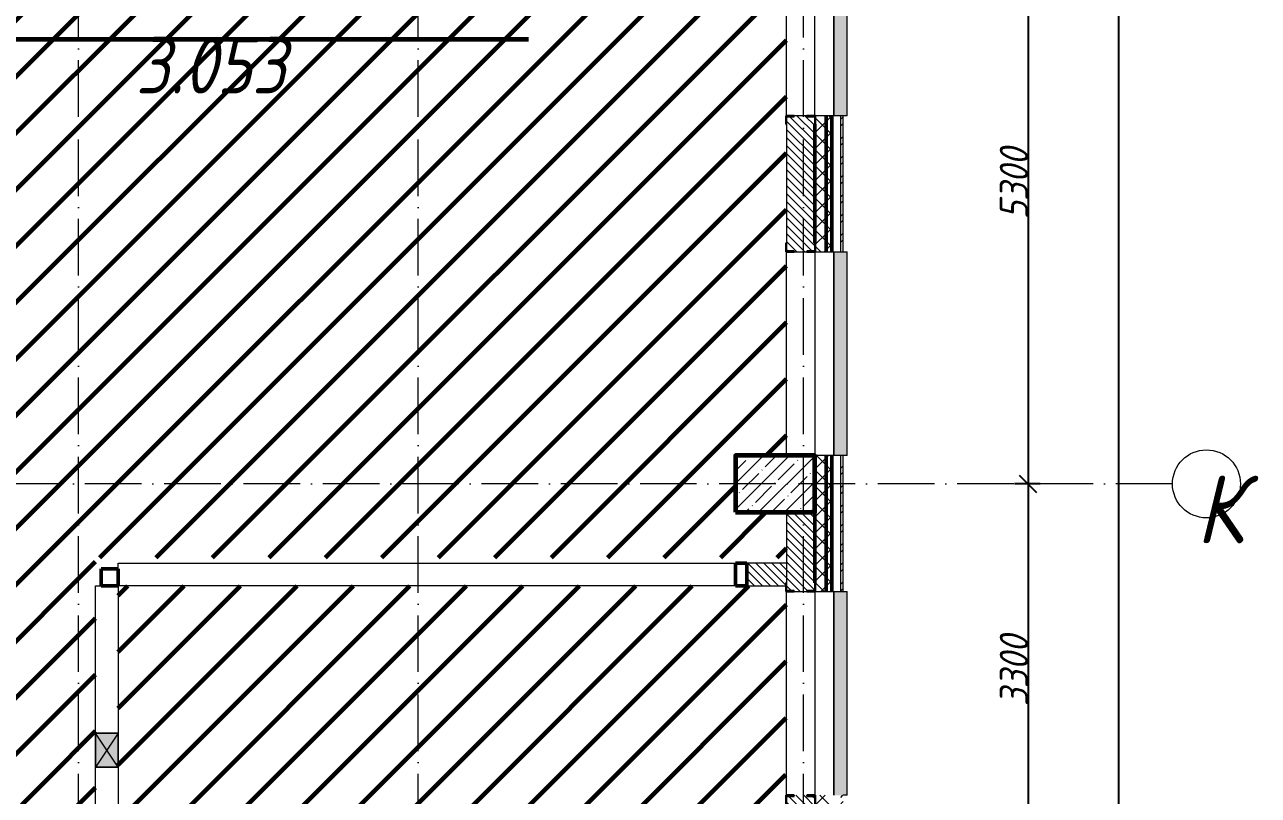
# Model space of a CAD drawing. Header units: millimetres. Extents: x -606178 to 312196, y -19338 to 632709.
# Drawn here: x -124140 to -113249, y 466525 to 473330 of the extents above; entities that cross this region are included whole.
import ezdxf

# ---------------------------------------------------------------- set-up
doc = ezdxf.new("R2010")
doc.units = ezdxf.units.MM
doc.linetypes.add('50_200_ШТРИХ_1Т_ш5_п1_п1_', pattern=[700, 500, -100, 0, -100])
for name, color, linetype, lineweight in [('6.4.1) Окр пт с инж. ПТ2.16', 3, 'Continuous', 60), ('6.4.2) Окр пт с инж. ПТ2.1', 22, 'Continuous', 60), ('6.4.5) Окр пт с инж. ПТ1.1', 230, 'Continuous', 60), ('A-____-____-DIMS', 7, 'Continuous', 9), ('A-DETL-GENF-OTLN', 7, 'Continuous', 9), ('A-GENM-____-MCUT', 7, 'Continuous', 25), ('A-GENM-____-OTLN-1', 7, 'Continuous', 25), ('A-GLAZ-____-OTLN', 7, 'Continuous', 9), ('A-WALL-____-MCUT-2', 7, 'Continuous', 50), ('A-WALL-____-MCUT-3', 7, 'Continuous', 9), ('A-WALL-____-OTLN', 7, 'Continuous', 9), ('A-WALL-____-PATT-1', 7, 'Continuous', 9), ('A-WALL-FNSH-MCUT-1', 7, 'Continuous', 9), ('I-WALL-____-OTLN', 7, 'Continuous', 9), ('S-COLS-____-MCUT', 7, 'Continuous', 50), ('S-COLS-____-OTLN', 7, 'Continuous', 9), ('S-GRID-____-IDEN', 7, 'Continuous', 9), ('S-GRID-____-OTLN-1', 7, '50_200_ШТРИХ_1Т_ш5_п1_п1_', 9), ('Марки помещений', 7, 'Continuous', 9)]:
    doc.layers.add(name, color=color, linetype=linetype, lineweight=lineweight)
doc.layers.add('A-GLAZ-____-OTLN-1', color=7, linetype='Continuous', lineweight=9, true_color=0xc0c0c0)
doc.styles.add('ISOCPEUR_I', font='isocpeui.ttf', dxfattribs={"width": 0.9, "height": 2.5})
doc.styles.add('ISOCPEUR_I_2', font='isocpeui.ttf', dxfattribs={"width": 0.85, "height": 2.3})
doc.styles.add('ISOCPEUR_I_9', font='isocpeui.ttf', dxfattribs={"width": 0.9, "height": 250})
doc.dimstyles.new('ISO-2_5_0_9К_БОЛЬШОЙ_ОСИ', dxfattribs={"dimscale": 304.8, "dimtxt": 248.995294, "dimasz": 0.492126, "dimexe": 0.393701, "dimexo": 0, "dimgap": 0, "dimtad": 1, "dimdec": 0, "dimzin": 0, "dimdsep": 46, "dimtxsty": 'ISOCPEUR_I_9', "dimblk1": 'OBLIQUE', "dimblk2": 'OBLIQUE', "dimsah": 1, "dimcen": 0.09, "dimdle": 0.393701, "dimazin": 0, "dimtfac": 1, "dimtdec": 4, "dimtix": 1, "dimtmove": 0, "dimatfit": 3, "dimfxl": 1, "dimtvp": 1, "dimtolj": 1, "dimtzin": 0, "dimarcsym": 2})
pattern_1 = [(45, (-140714.89, 451794.26), (-70.71068, 70.71068), []), (135, (-140714.89, 451794.26), (-70.71068, -70.71068), [])]
pattern_2 = [(135, (-140714.89, 451794.26), (-35.35534, -35.35534), [])]

# ---------------------------------------------------------------- blocks, each defined once
blk = doc.blocks.new('BSC_Колонна _Прямоугольная - 500х700-V125-АР1_План отверстий 3 этажа в осях 1-64_А-ГГ')
at = {"layer": 'S-COLS-____-OTLN'}
h = blk.add_hatch(dxfattribs=at)
h.set_pattern_fill('FP_148', color=256, style=0, pattern_type=2)
h.set_pattern_definition([(315, (-17481.04, 23200), (114.04925, 114.04925), []), (315, (-17481.04, 23085.95), (114.04925, 114.04925), [201.613, -40.323, 3.353, -36.97])])
h.paths.add_polyline_path([(-250, 350), (-250, -350), (250, -350), (250, 350)], flags=0)
at = {"layer": 'S-COLS-____-MCUT'}
for p, q in [((250, 350), (-250, 350)), ((-250, 350), (-250, -350)), ((250, -350), (250, 350)), ((-250, -350), (250, -350))]:
    blk.add_line(p, q, dxfattribs=at)
blk = doc.blocks.new('Фахверк_СКБ_Уголок - 250_2700-27497298-АР1_План отверстий 3 этажа в осях 1-64_А-ГГ')
at = {"layer": 'A-GENM-____-MCUT'}
for p, q in [((200, 181), (125, 181)), ((125, 181), (125, 106)), ((131, 106), (131, 175)), ((131, 175), (200, 175)), ((200, 175), (200, 181)), ((125, 106), (131, 106)), ((131, -6), (125, -6)), ((125, -6), (125, -81)), ((125, -81), (200, -81)), ((131, -75), (131, -6)), ((200, -75), (131, -75)), ((200, -81), (200, -75))]:
    blk.add_line(p, q, dxfattribs=at)
blk = doc.blocks.new('Отлив_СКБ - Отлив витража_120_НВФ-31885687-АР1_План отверстий 3 этажа в осях 1-64_А-ГГ')
at = {"layer": 'A-GLAZ-____-OTLN-1'}
for points in [[(0, 0), (0, -2), (1800, -2), (1800, 0), (534, 0)], [(0, -2), (0, -120), (1800, -120), (1800, -2), (534, -2)]]:
    blk.add_hatch(color=256, dxfattribs=at).paths.add_polyline_path(points, flags=0)
at = {"layer": 'A-GLAZ-____-OTLN'}
for p, q in [((0, 0), (1800, 0)), ((1800, -2), (0, -2)), ((0, -120), (0, -83)), ((1800, -83), (1800, -120)), ((0, -120), (1800, -120))]:
    blk.add_line(p, q, dxfattribs=at)
blk = doc.blocks.new('BSC_Колонна _Прямоугольная1 - 150х150 _металл_-35283274-АР1_План отверстий 3 этажа в осях 1-64_А-ГГ')
at = {"layer": 'S-COLS-____-MCUT'}
for p, q in [((75, 75), (-75, 75)), ((-75, 75), (-75, -75)), ((75, -75), (75, 75)), ((-75, -75), (75, -75))]:
    blk.add_line(p, q, dxfattribs=at)
blk = doc.blocks.new('BSC_Колонна _Прямоугольная1 - 200х100 _металл_-35191367-АР1_План отверстий 3 этажа в осях 1-64_А-ГГ')
at = {"layer": 'S-COLS-____-MCUT'}
for p, q in [((100, 50), (-100, 50)), ((-100, 50), (-100, -50)), ((100, -50), (100, 50)), ((-100, -50), (100, -50))]:
    blk.add_line(p, q, dxfattribs=at)
blk = doc.blocks.new('AR_Отверстие прямоугольное _в стене__БезПР - AR_Отверстие прямоугольное _в стене__БезПР-36899507-АР1_План отверстий 3 этажа в осях 1-64_А-ГГ')
at = {"layer": 'A-GLAZ-____-OTLN'}
blk.add_hatch(color=256, dxfattribs=at).paths.add_polyline_path([(150, -100), (150, 100), (-150, 100), (-150, -100)], flags=0)
at = {"layer": 'A-DETL-GENF-OTLN'}
for p, q in [((-150, -100), (-150, 100)), ((-150, 100), (150, 100)), ((150, 100), (-150, -100)), ((-150, 100), (150, -100)), ((150, 100), (-150, 100)), ((-150, 100), (-150, -100)), ((150, 100), (150, -100)), ((150, -100), (150, 100)), ((150, -100), (-150, -100)), ((-150, -100), (150, -100))]:
    blk.add_line(p, q, dxfattribs=at)
at = {"layer": 'A-GLAZ-____-OTLN'}
blk.add_line((150, 100), (-150, 100), dxfattribs=at)
blk = doc.blocks.new('Ось сетки - Круг_Ø6_00__ISO-2_5_0_9K_-25732049-АР1_План отверстий 1 этажа в осях 1-64_А-ГГ')
at = {"layer": 'S-GRID-____-IDEN'}
blk.add_circle((0, 0), 3, dxfattribs=at)
blk = doc.blocks.new('_Oblique')
at = {"color": 0, "linetype": 'ByBlock', "lineweight": -2}
blk.add_line((-0.5, -0.5), (0.5, 0.5), dxfattribs=at)
blk = doc.blocks.new('*D5112')
at = {"layer": 'A-____-____-DIMS', "color": 0, "lineweight": -2, "transparency": 16777216}
for p, q in [((-115282, 474695), (-115282, 469155)), ((-115176, 474575), (-115402, 474575)), ((-115176, 469275), (-115402, 469275))]:
    blk.add_line(p, q, dxfattribs=at)
at = {"layer": 'Defpoints', "color": 0, "transparency": 16777216}
for p in [(-115176, 474575), (-115282, 469275), (-115176, 469275)]:
    blk.add_point(p, dxfattribs=at)
at = {"layer": 'A-____-____-DIMS', "color": 0, "lineweight": -2, "transparency": 16777216, "xscale": 150, "yscale": 150, "zscale": 150}
for p, rotation in [((-115282, 474575), 90), ((-115282, 469275), 270)]:
    blk.add_blockref('_Oblique', p, dxfattribs=dict(at, rotation=rotation))
at = {"layer": 'A-____-____-DIMS', "color": 0, "transparency": 16777216, "insert": (-115407, 471925), "char_height": 250, "width": 758.48, "attachment_point": 5, "rotation": 90, "style": 'ISOCPEUR_I_9'}
blk.add_mtext('\\A1;5300', dxfattribs=at)
blk = doc.blocks.new('*D5113')
at = {"layer": 'A-____-____-DIMS', "color": 0, "lineweight": -2, "transparency": 16777216}
for p, q in [((-115282, 469395), (-115282, 465855)), ((-115176, 469275), (-115402, 469275)), ((-115176, 465975), (-115402, 465975))]:
    blk.add_line(p, q, dxfattribs=at)
at = {"layer": 'Defpoints', "color": 0, "transparency": 16777216}
for p in [(-115176, 469275), (-115282, 465975), (-115176, 465975)]:
    blk.add_point(p, dxfattribs=at)
at = {"layer": 'A-____-____-DIMS', "color": 0, "lineweight": -2, "transparency": 16777216, "xscale": 150, "yscale": 150, "zscale": 150}
for p, rotation in [((-115282, 469275), 90), ((-115282, 465975), 270)]:
    blk.add_blockref('_Oblique', p, dxfattribs=dict(at, rotation=rotation))
at = {"layer": 'A-____-____-DIMS', "color": 0, "transparency": 16777216, "insert": (-115407, 467625), "char_height": 250, "width": 758.48, "attachment_point": 5, "rotation": 90, "style": 'ISOCPEUR_I_9'}
blk.add_mtext('\\A1;3300', dxfattribs=at)
blk = doc.blocks.new('*D5114')
at = {"layer": 'A-____-____-DIMS', "color": 0, "lineweight": -2, "transparency": 16777216}
for p, q in [((-114482, 465855), (-114482, 499545)), ((-114588, 499425), (-114362, 499425)), ((-114588, 465975), (-114362, 465975))]:
    blk.add_line(p, q, dxfattribs=at)
at = {"layer": 'Defpoints', "color": 0, "transparency": 16777216}
for p in [(-114588, 499425), (-114482, 499425), (-114588, 465975)]:
    blk.add_point(p, dxfattribs=at)
at = {"layer": 'A-____-____-DIMS', "color": 0, "lineweight": -2, "transparency": 16777216, "xscale": 150, "yscale": 150, "zscale": 150}
for p, rotation in [((-114482, 499425), 90), ((-114482, 465975), 270)]:
    blk.add_blockref('_Oblique', p, dxfattribs=dict(at, rotation=rotation))
at = {"layer": 'A-____-____-DIMS', "color": 0, "transparency": 16777216, "insert": (-114607, 482700), "char_height": 250, "width": 971.08, "attachment_point": 5, "rotation": 90, "style": 'ISOCPEUR_I_9'}
blk.add_mtext('\\A1;33450', dxfattribs=at)

msp = doc.modelspace()

# ---------------------------------------------------------------- hatches: boundary and pattern name
at = {"layer": '6.4.2) Окр пт с инж. ПТ2.1'}
h = msp.add_hatch(dxfattribs=at)
h.set_pattern_fill('ANSI31', color=256, scale=111)
h.paths.add_polyline_path([(-117414.891, 468325.3011), (-117420.891, 468325.3011), (-117420.891, 468375.3011), (-117764.891, 468375.3011), (-117864.891, 468375.3011), (-123314.891, 468375.3011), (-123314.891, 467075.3011), (-123314.891, 466775.3011), (-123314.891, 463675.3011), (-123314.891, 463575.3011), (-123314.891, 463050.3011), (-123314.891, 462750.3011), (-123314.891, 461725.3011), (-123114.891, 461725.3011), (-121964.891, 461725.3011), (-117864.891, 461725.3011), (-117864.891, 461825.3011), (-117414.891, 461825.3011), (-117414.891, 463450.3011), (-117420.891, 463450.3011), (-117420.891, 463525.3011), (-117414.891, 465325.3011), (-117420.891, 465325.3011), (-117420.891, 465400.3011), (-117418.5833, 465525.3011), (-117514.891, 465525.3011), (-117514.891, 465725.3011), (-117864.891, 465725.3011), (-117864.891, 466225.3011), (-117614.891, 466225.3011), (-117614.891, 466325.3011), (-117414.891, 466325.3011), (-117414.891, 466450.3011), (-117420.891, 466450.3011), (-117420.891, 466525.3011)])
at = {"layer": '6.4.5) Окр пт с инж. ПТ1.1'}
h = msp.add_hatch(dxfattribs=at)
h.set_pattern_fill('ANSI31', color=256, scale=111)
h.paths.add_polyline_path([(-125664.891, 477325.3011), (-130914.891, 477325.3011), (-130914.891, 474825.3011), (-130614.891, 474825.3011), (-130614.891, 474325.3011), (-130914.891, 474325.3011), (-130914.891, 469525.3011), (-130584.5699, 469525.3011), (-130584.5699, 469025.3011), (-130914.891, 469025.3011), (-130914.891, 466225.3011), (-130584.5699, 466225.3011), (-130584.5699, 465725.3011), (-130914.891, 465725.3011), (-130914.891, 463675.3011), (-125664.891, 463675.3011)])
h.paths.add_polyline_path([(-126964.891, 474325.3011), (-126964.891, 474825.3011), (-126264.891, 474825.3011), (-126264.891, 474325.3011)], flags=16)
h.paths.add_polyline_path([(-126964.891, 469525.3011), (-126264.891, 469525.3011), (-126264.891, 469025.3011), (-126964.891, 469025.3011)], flags=16)
h.paths.add_polyline_path([(-126964.891, 466225.3011), (-126264.891, 466225.3011), (-126264.891, 465725.3011), (-126964.891, 465725.3011)], flags=16)
h.paths.add_polyline_path([(-123514.891, 478125.3011), (-125664.891, 478125.3011), (-125664.891, 463675.3011), (-123514.891, 463675.3011)])
h.paths.add_polyline_path([(-117414.891, 474325.3011), (-117864.891, 474325.3011), (-117864.891, 474825.3011), (-117414.891, 474825.3011), (-117414.891, 478025.3011), (-123514.891, 478025.3011), (-123514.891, 468626.4371), (-117414.891, 468626.4371), (-117414.891, 469025.3011), (-117864.891, 469025.3011), (-117864.891, 469525.3011), (-117414.891, 469525.3011)])
h.paths.add_polyline_path([(-117864.891, 478525.3011), (-122514.891, 478525.3011), (-122514.891, 478025.3011), (-117864.891, 478025.3011)])
h.paths.add_polyline_path([(-122514.891, 481025.3011), (-126264.891, 481025.3011), (-126264.891, 478125.3011), (-122514.891, 478125.3011), (-122514.891, 478525.3011)])
h.paths.add_polyline_path([(-117414.891, 484275.3011), (-122514.891, 484275.3011), (-122514.891, 478525.3011), (-117864.891, 478525.3011), (-117414.891, 478525.3011)])
at = {"layer": 'A-WALL-____-PATT-1'}
h = msp.add_hatch(dxfattribs=at)
h.set_pattern_fill('FP_1', color=256, style=0, pattern_type=2)
h.set_pattern_definition(pattern_1)
h.paths.add_polyline_path([(-117064.891, 461325.3011), (-117064.891, 463525.3011), (-117158.891, 463525.3011), (-117158.891, 463450.3011), (-117164.891, 463450.3011), (-117164.891, 461325.3011)], flags=0)
h.paths.add_polyline_path([(-117064.891, 465325.3011), (-117064.891, 466525.3011), (-117158.891, 466525.3011), (-117158.891, 466450.3011), (-117164.891, 466450.3011), (-117164.891, 465400.3011), (-117158.891, 465400.3011), (-117158.891, 465325.3011)], flags=0)
h.paths.add_polyline_path([(-117064.891, 468325.3011), (-117064.891, 469525.3011), (-117164.891, 469525.3011), (-117164.891, 468400.3011), (-117158.891, 468400.3011), (-117158.891, 468325.3011)], flags=0)
h.paths.add_polyline_path([(-117064.891, 471325.3011), (-117064.891, 472525.3011), (-117158.891, 472525.3011), (-117158.891, 472450.3011), (-117164.891, 472450.3011), (-117164.891, 471400.3011), (-117158.891, 471400.3011), (-117158.891, 471325.3011)], flags=0)
h.paths.add_polyline_path([(-117164.891, 474325.3011), (-117064.891, 474325.3011), (-117064.891, 475525.3011), (-117158.891, 475525.3011), (-117158.891, 475450.3011), (-117164.891, 475450.3011), (-117164.891, 474825.3011)], flags=0)
h.paths.add_polyline_path([(-117158.891, 477325.3011), (-117064.891, 477325.3011), (-117064.891, 478525.3011), (-117164.891, 478525.3011), (-117164.891, 477400.3011), (-117158.891, 477400.3011), (-117158.891, 477331.3011)], flags=0)
h.paths.add_polyline_path([(-117158.891, 480325.3011), (-117064.891, 480325.3011), (-117064.891, 481525.3011), (-117158.891, 481525.3011), (-117158.891, 481450.3011), (-117164.891, 481450.3011), (-117164.891, 480400.3011), (-117158.891, 480400.3011), (-117158.891, 480331.3011)], flags=0)
h.paths.add_polyline_path([(-117158.891, 483325.3011), (-117064.891, 483325.3011), (-117064.891, 484525.3011), (-117164.891, 484525.3011), (-117164.891, 483400.3011), (-117158.891, 483400.3011), (-117158.891, 483331.3011)], flags=0)
h.paths.add_polyline_path([(-117064.891, 486325.3011), (-117064.891, 487525.3011), (-117158.891, 487525.3011), (-117158.891, 487450.3011), (-117164.891, 487450.3011), (-117164.891, 486400.3011), (-117158.891, 486400.3011), (-117158.891, 486325.3011)], flags=0)
h.paths.add_polyline_path([(-117158.891, 489325.3011), (-117064.891, 489325.3011), (-117064.891, 490525.3011), (-117164.891, 490525.3011), (-117164.891, 489400.3011), (-117158.891, 489400.3011), (-117158.891, 489331.3011)], flags=0)
h.paths.add_polyline_path([(-117064.891, 492325.3011), (-117064.891, 493575.3011), (-117158.891, 493575.3011), (-117158.891, 493500.3011), (-117164.891, 493500.3011), (-117164.891, 492400.3011), (-117158.891, 492400.3011), (-117158.891, 492325.3011)], flags=0)
h.paths.add_polyline_path([(-117064.891, 495375.3011), (-117064.891, 499525.3011), (-117164.891, 499525.3011), (-117164.891, 495375.3011)], flags=0)
h = msp.add_hatch(dxfattribs=at)
h.set_pattern_fill('FP_1', color=256, style=0, pattern_type=2)
h.set_pattern_definition(pattern_1)
h.paths.add_polyline_path([(-117014.891, 461325.3011), (-117014.891, 463525.3011), (-117064.891, 463525.3011), (-117064.891, 461325.3011)], flags=0)
h.paths.add_polyline_path([(-117014.891, 465325.3011), (-117014.891, 466525.3011), (-117064.891, 466525.3011), (-117064.891, 465325.3011)], flags=0)
h.paths.add_polyline_path([(-117014.891, 468325.3011), (-117014.891, 469525.3011), (-117064.891, 469525.3011), (-117064.891, 468325.3011)], flags=0)
h.paths.add_polyline_path([(-117014.891, 471325.3011), (-117014.891, 472525.3011), (-117064.891, 472525.3011), (-117064.891, 471325.3011)], flags=0)
h.paths.add_polyline_path([(-117014.891, 474325.3011), (-117014.891, 475525.3011), (-117064.891, 475525.3011), (-117064.891, 474325.3011)], flags=0)
h.paths.add_polyline_path([(-117064.891, 477325.3011), (-117014.891, 477325.3011), (-117014.891, 478525.3011), (-117064.891, 478525.3011), (-117064.891, 478329.2237)], flags=0)
h.paths.add_polyline_path([(-117064.891, 480325.3011), (-117014.891, 480325.3011), (-117014.891, 481525.3011), (-117064.891, 481525.3011)], flags=0)
h.paths.add_polyline_path([(-117014.891, 483325.3011), (-117014.891, 484525.3011), (-117064.891, 484525.3011), (-117064.891, 483325.3011)], flags=0)
h.paths.add_polyline_path([(-117064.891, 486325.3011), (-117014.891, 486325.3011), (-117014.891, 487525.3011), (-117064.891, 487525.3011), (-117064.891, 486929.5275)], flags=0)
h.paths.add_polyline_path([(-117064.891, 489325.3011), (-117014.891, 489325.3011), (-117014.891, 490525.3011), (-117064.891, 490525.3011), (-117064.891, 490369.649)], flags=0)
h.paths.add_polyline_path([(-117014.891, 492325.3011), (-117014.891, 493575.3011), (-117064.891, 493575.3011), (-117064.891, 492325.3011)], flags=0)
h.paths.add_polyline_path([(-117014.891, 495375.3011), (-117014.891, 499525.3011), (-117064.891, 499525.3011), (-117064.891, 495375.3011)], flags=0)
h = msp.add_hatch(dxfattribs=at)
h.set_pattern_fill('FP_3', color=256, style=0, pattern_type=2)
h.set_pattern_definition([(45, (-140714.89, 451794.26), (-85.5366, 85.5366), []), (45, (-140657.87, 451794.26), (-85.5366, 85.5366), [])])
h.paths.add_polyline_path([(-116934.891, 461515.3011), (-116914.891, 461515.3011), (-116914.891, 463525.3011), (-116934.891, 463525.3011), (-116934.891, 461558.6314)], flags=0)
h.paths.add_polyline_path([(-116914.891, 465325.3011), (-116914.891, 466525.3011), (-116934.891, 466525.3011), (-116934.891, 465325.3011)], flags=0)
h.paths.add_polyline_path([(-116914.891, 468325.3011), (-116914.891, 469525.3011), (-116934.891, 469525.3011), (-116934.891, 468325.3011)], flags=0)
h.paths.add_polyline_path([(-116914.891, 471325.3011), (-116914.891, 472525.3011), (-116934.891, 472525.3011), (-116934.891, 471325.3011)], flags=0)
h.paths.add_polyline_path([(-116934.891, 474325.3011), (-116914.891, 474325.3011), (-116914.891, 475525.3011), (-116934.891, 475525.3011)], flags=0)
h.paths.add_polyline_path([(-116914.891, 477325.3011), (-116914.891, 478525.3011), (-116934.891, 478525.3011), (-116934.891, 477325.3011)], flags=0)
h.paths.add_polyline_path([(-116914.891, 480325.3011), (-116914.891, 481525.3011), (-116934.891, 481525.3011), (-116934.891, 480325.3011)], flags=0)
h.paths.add_polyline_path([(-116934.891, 483325.3011), (-116914.891, 483325.3011), (-116914.891, 484525.3011), (-116934.891, 484525.3011), (-116934.891, 483489.406)], flags=0)
h.paths.add_polyline_path([(-116914.891, 486325.3011), (-116914.891, 487525.3011), (-116934.891, 487525.3011), (-116934.891, 486325.3011)], flags=0)
h.paths.add_polyline_path([(-116914.891, 489325.3011), (-116914.891, 490525.3011), (-116934.891, 490525.3011), (-116934.891, 489325.3011)], flags=0)
h.paths.add_polyline_path([(-116934.891, 492325.3011), (-116914.891, 492325.3011), (-116914.891, 493345.3011), (-116934.891, 493345.3011), (-116934.891, 492949.7401)], flags=0)
h = msp.add_hatch(dxfattribs=at)
h.set_pattern_fill('FP_6', color=256, style=0, pattern_type=2)
h.set_pattern_definition(pattern_2)
h.paths.add_polyline_path([(-117233.891, 471325.3011), (-117233.891, 471331.3011), (-117164.891, 471331.3011), (-117164.891, 472519.3011), (-117233.891, 472519.3011), (-117233.891, 472525.3011), (-117345.891, 472525.3011), (-117345.891, 472519.3011), (-117414.891, 472519.3011), (-117414.891, 471331.3011), (-117345.891, 471331.3011), (-117345.891, 471325.3011)], flags=0)
h = msp.add_hatch(dxfattribs=at)
h.set_pattern_fill('FP_6', color=256, style=0, pattern_type=2)
h.set_pattern_definition(pattern_2)
h.paths.add_polyline_path([(-117414.891, 466225.3011), (-117164.891, 466225.3011), (-117164.891, 466519.3011), (-117233.891, 466519.3011), (-117233.891, 466525.3011), (-117345.891, 466525.3011), (-117345.891, 466519.3011), (-117414.891, 466519.3011), (-117414.891, 466288.7985)], flags=0)
h.paths.add_polyline_path([(-117233.891, 468325.3011), (-117233.891, 468331.3011), (-117164.891, 468331.3011), (-117164.891, 469025.3011), (-117414.891, 469025.3011), (-117414.891, 468331.3011), (-117345.891, 468331.3011), (-117345.891, 468325.3011)], flags=0)
h = msp.add_hatch(dxfattribs=at)
h.set_pattern_fill('FP_6', color=256, style=0, pattern_type=2)
h.set_pattern_definition(pattern_2)
h.paths.add_polyline_path([(-117764.891, 468375.3011), (-117420.891, 468375.3011), (-117420.891, 468400.3011), (-117414.891, 468400.3011), (-117414.891, 468575.3011), (-117764.891, 468575.3011)], flags=0)

# ---------------------------------------------------------------- linework, layer by layer
at = {"layer": '6.4.1) Окр пт с инж. ПТ2.16', "color": 1}
msp.add_lwpolyline([(-130914.891, 473202.3182), (-119693.4194, 473202.3182)], dxfattribs=at)
at = {"layer": '6.4.1) Окр пт с инж. ПТ2.16'}
msp.add_lwpolyline([(-117864.891, 469025.3011), (-117164.891, 469025.3011), (-117164.891, 469525.3011), (-117864.891, 469525.3011)], close=True, dxfattribs=at)
at = {"layer": 'A-WALL-____-MCUT-2'}
for p, q in [((-117164.891, 472450.3011), (-117164.891, 471400.3011)), ((-117064.891, 471325.3011), (-117064.891, 472525.3011)), ((-117014.891, 471325.3011), (-117014.891, 472525.3011)), ((-117064.891, 468325.3011), (-117064.891, 469525.3011)), ((-117014.891, 468325.3011), (-117014.891, 469525.3011)), ((-117164.891, 469025.3011), (-117164.891, 468400.3011))]:
    msp.add_line(p, q, dxfattribs=at)
at = {"layer": 'A-WALL-____-MCUT-3'}
for p, q in [((-117414.891, 472450.3011), (-117414.891, 471400.3011)), ((-117233.891, 472525.3011), (-117345.891, 472525.3011)), ((-116934.891, 472525.3011), (-117158.891, 472525.3011)), ((-116934.891, 471325.3011), (-116934.891, 472525.3011)), ((-117345.891, 471325.3011), (-117233.891, 471325.3011)), ((-117158.891, 471325.3011), (-116934.891, 471325.3011)), ((-116934.891, 469525.3011), (-117164.891, 469525.3011)), ((-116934.891, 468325.3011), (-116934.891, 469525.3011)), ((-117414.891, 469025.3011), (-117414.891, 468400.3011)), ((-117414.891, 468575.3011), (-117764.891, 468575.3011)), ((-117764.891, 468375.3011), (-117420.891, 468375.3011)), ((-117345.891, 468325.3011), (-117233.891, 468325.3011)), ((-117158.891, 468325.3011), (-116934.891, 468325.3011))]:
    msp.add_line(p, q, dxfattribs=at)
at = {"layer": 'A-WALL-____-OTLN'}
for p, q in [((-117414.891, 472525.3011), (-117414.891, 474325.3011)), ((-117164.891, 472525.3011), (-117164.891, 474325.3011)), ((-117414.891, 469525.3011), (-117414.891, 471325.3011)), ((-117164.891, 471325.3011), (-117164.891, 469525.3011)), ((-117414.891, 466525.3011), (-117414.891, 468325.3011)), ((-117164.891, 468325.3011), (-117164.891, 466525.3011))]:
    msp.add_line(p, q, dxfattribs=at)
at = {"layer": 'A-WALL-FNSH-MCUT-1'}
for p, q in [((-116914.891, 472525.3011), (-116934.891, 472525.3011)), ((-116914.891, 471325.3011), (-116914.891, 472525.3011)), ((-116934.891, 471325.3011), (-116914.891, 471325.3011)), ((-116914.891, 469525.3011), (-116934.891, 469525.3011)), ((-116914.891, 468325.3011), (-116914.891, 469525.3011)), ((-116934.891, 468325.3011), (-116914.891, 468325.3011))]:
    msp.add_line(p, q, dxfattribs=at)
at = {"layer": 'I-WALL-____-OTLN'}
for p, q in [((-123314.891, 468525.3011), (-123314.891, 468575.3011)), ((-123314.891, 468575.3011), (-117864.891, 468575.3011)), ((-123514.891, 467075.3011), (-123514.891, 468375.3011)), ((-123514.891, 468375.3011), (-123464.891, 468375.3011)), ((-117864.891, 468375.3011), (-123314.891, 468375.3011)), ((-123314.891, 468375.3011), (-123314.891, 467075.3011)), ((-123514.891, 463675.3011), (-123514.891, 466775.3011)), ((-123314.891, 466775.3011), (-123314.891, 463675.3011))]:
    msp.add_line(p, q, dxfattribs=at)
at = {"layer": 'S-GRID-____-OTLN-1'}
for p, q in [((-123664.891, 447311.6528), (-123664.891, 501675.2188)), ((-120664.891, 447311.6528), (-120664.891, 501675.2188)), ((-117264.891, 447311.6528), (-117264.891, 501675.2188)), ((-114007.1518, 469275.3011), (-145383.6612, 469275.3011))]:
    msp.add_line(p, q, dxfattribs=at)

# ---------------------------------------------------------------- block references
at = {"layer": 'A-GENM-____-OTLN-1'}
for p, rotation in [((-117339.891, 472650.3011), 269.9999999999999), ((-117239.891, 471200.3011), 89.99999999999991), ((-117239.891, 468200.3011), 89.99999999999991), ((-117339.891, 466650.3011), 269.9999999999999)]:
    msp.add_blockref('Фахверк_СКБ_Уголок - 250_2700-27497298-АР1_План отверстий 3 этажа в осях 1-64_А-ГГ', p, dxfattribs=dict(at, rotation=rotation))
at = {"layer": 'A-GLAZ-____-OTLN'}
for name, p, rotation in [('Отлив_СКБ - Отлив витража_120_НВФ-31885687-АР1_План отверстий 3 этажа в осях 1-64_А-ГГ', (-116997.891, 472525.3011), 89.99999999999932), ('Отлив_СКБ - Отлив витража_120_НВФ-31885687-АР1_План отверстий 3 этажа в осях 1-64_А-ГГ', (-116997.891, 469525.3011), 89.99999999999932), ('Отлив_СКБ - Отлив витража_120_НВФ-31885687-АР1_План отверстий 3 этажа в осях 1-64_А-ГГ', (-116997.891, 466525.3011), 89.99999999999932), ('AR_Отверстие прямоугольное _в стене__БезПР - AR_Отверстие прямоугольное _в стене__БезПР-36899507-АР1_План отверстий 3 этажа в осях 1-64_А-ГГ', (-123414.891, 466925.3011), 269.9999999999999)]:
    msp.add_blockref(name, p, dxfattribs=dict(at, rotation=rotation))
at = {"layer": 'S-COLS-____-OTLN'}
for name, p, rotation in [('BSC_Колонна _Прямоугольная - 500х700-V125-АР1_План отверстий 3 этажа в осях 1-64_А-ГГ', (-117514.891, 469275.3011), 89.9999999999999), ('BSC_Колонна _Прямоугольная1 - 150х150 _металл_-35283274-АР1_План отверстий 3 этажа в осях 1-64_А-ГГ', (-123389.891, 468450.3011), 270.0000000000001), ('BSC_Колонна _Прямоугольная1 - 200х100 _металл_-35191367-АР1_План отверстий 3 этажа в осях 1-64_А-ГГ', (-117814.891, 468475.3011), 270.0000000000001)]:
    msp.add_blockref(name, p, dxfattribs=dict(at, rotation=rotation))
at = {"layer": 'S-GRID-____-IDEN', "xscale": 99.99999999999993, "yscale": 99.99999999999993, "zscale": 99.99999999999993, "rotation": 89.9999999999998}
msp.add_blockref('Ось сетки - Круг_Ø6_00__ISO-2_5_0_9K_-25732049-АР1_План отверстий 1 этажа в осях 1-64_А-ГГ', (-113707.1518, 469275.3011), dxfattribs=at)

# ---------------------------------------------------------------- texts
at = {"layer": 'S-GRID-____-IDEN', "insert": (-113799.9723, 469351.377), "char_height": 600, "width": 223.670812, "attachment_point": 1, "style": 'ISOCPEUR_I'}
msp.add_mtext('\\fISOCPEUR|b0|i1|c204|p34|;\\W.9;К', dxfattribs=at)
at = {"layer": 'Марки помещений', "insert": (-123159.578, 473222.3445), "char_height": 500, "width": 785.65375, "attachment_point": 1, "style": 'ISOCPEUR_I_2'}
msp.add_mtext('3.053', dxfattribs=at)

# ---------------------------------------------------------------- dimensions: what is measured, and where the dimension line sits
at = {"layer": 'A-____-____-DIMS'}
for base, p1, p2, override, picture, middle in [((-114482.3577, 499425.3011), (-114588.4237, 465975.3011), (-114588.4237, 499425.3011), {"dimpost": '<>', "dimfxl": 33450}, '*D5114', (-114607.3577, 482700.3011)), ((-115282.3577, 469275.3011), (-115176.2917, 474575.3011), (-115176.2917, 469275.3011), {"dimpost": '<>', "dimfxl": 5300}, '*D5112', (-115407.3577, 471925.3011)), ((-115282.3577, 465975.3011), (-115176.2917, 469275.3011), (-115176.2917, 465975.3011), {"dimpost": '<>', "dimfxl": 3300}, '*D5113', (-115407.3577, 467625.3011))]:
    dim = msp.add_linear_dim(base=base, p1=p1, p2=p2, angle=90, dimstyle='ISO-2_5_0_9К_БОЛЬШОЙ_ОСИ', override=override, dxfattribs=at)
    dim.commit()
    dim.dimension.update_dxf_attribs({"geometry": picture, "text_midpoint": middle})

doc.saveas('drawing.dxf')
